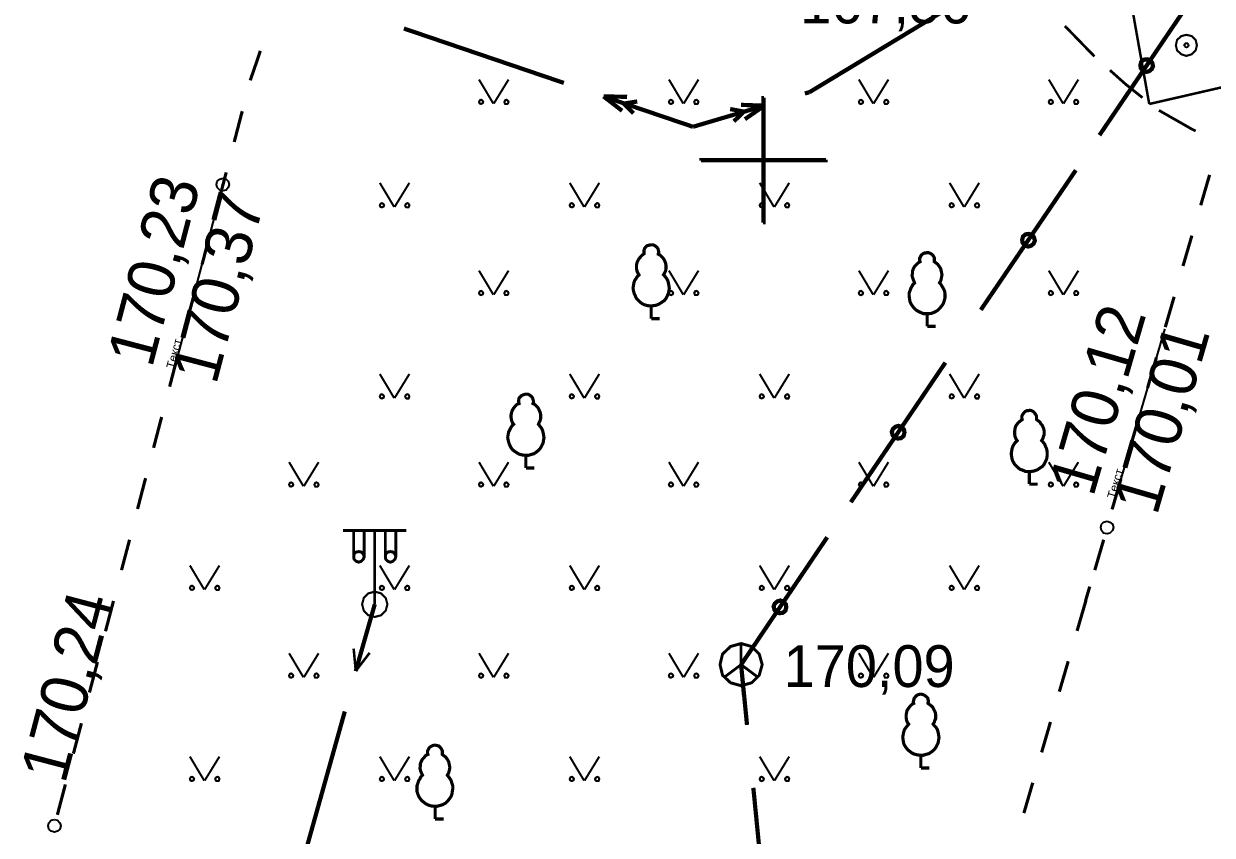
# Model space of a CAD drawing. Extents: x -2634 to -2115, y -2142 to -1393.
# Drawn here: x -2367.51 to -2339.35, y -1716.02 to -1696.79 of the extents above; entities that cross this region are included whole.
import ezdxf

# ---------------------------------------------------------------- set-up
doc = ezdxf.new("R2010")
doc.units = 0
doc.header["$MEASUREMENT"] = 0
for name, color, linetype in [('500_Геодез-Пункты_гео', 7, 'Continuous'), ('500_Дополн-Бордюры__п', 7, 'Continuous'), ('500_Линии_-Линии_связ', 7, 'Continuous'), ('500_Линии_-Смотровые_', 7, 'Continuous'), ('500_Линии_-Фонари_час', 7, 'Continuous'), ('500_Линии_-Электрокаб', 7, 'Continuous'), ('500_Объект-Опоры', 7, 'Continuous'), ('500_Растит-Газоны__са', 7, 'Continuous'), ('500_Растит-Лес_и_лесо', 7, 'Continuous'), ('500_Рельеф-Высотные_о', 7, 'Continuous'), ('500_Строен-Дополнения', 7, 'Continuous'), ('500_Трубоп-Смотровые_', 7, 'Continuous'), ('ЗАЯВКИ-Условные_з', 7, 'Continuous')]:
    doc.layers.add(name, color=color, linetype=linetype)
doc.styles.add('TARIAL', font='Arial')

# ---------------------------------------------------------------- blocks, each defined once
blk = doc.blocks.new('block_25')
at = {"layer": '500_Растит-Газоны__са', "color": 0, "const_width": 0.05}
for points in [[(2.35, 3.02), (2.69, 2.45)], [(2.7, 2.45), (3.05, 3.02)], [(0, 0.57), (0.34, 0)], [(0.35, 0), (0.7, 0.57)]]:
    blk.add_lwpolyline(points, dxfattribs=at)
for points in [[(2.4, 2.54), (2.42, 2.53), (2.44, 2.51), (2.45, 2.49), (2.44, 2.46), (2.42, 2.45), (2.4, 2.44), (2.37, 2.45), (2.36, 2.46), (2.35, 2.49), (2.36, 2.51), (2.37, 2.53)], [(3, 2.54), (3.02, 2.53), (3.04, 2.51), (3.05, 2.49), (3.04, 2.46), (3.02, 2.44), (3, 2.44), (2.97, 2.44), (2.96, 2.46), (2.95, 2.49), (2.96, 2.51), (2.97, 2.53)], [(0.05, 0.09), (0.07, 0.08), (0.09, 0.06), (0.1, 0.04), (0.09, 0.01), (0.07, 0), (0.05, -0.01), (0.02, 0), (0.01, 0.01), (0, 0.04), (0.01, 0.06), (0.02, 0.08)], [(0.65, 0.09), (0.68, 0.08), (0.69, 0.06), (0.7, 0.04), (0.69, 0.01), (0.68, -0.01), (0.65, -0.01), (0.63, -0.01), (0.61, 0.01), (0.6, 0.04), (0.61, 0.06), (0.63, 0.08)]]:
    blk.add_lwpolyline(points, close=True, dxfattribs=at)

msp = doc.modelspace()

# ---------------------------------------------------------------- linework, layer by layer
at = {"layer": '500_Геодез-Пункты_гео', "color": 94, "const_width": 0.065}
for points in [[(-2349.96, -1698.54), (-2349.96, -1701.54)], [(-2351.46, -1700.04), (-2348.46, -1700.04)]]:
    msp.add_lwpolyline(points, dxfattribs=at)
at = {"layer": '500_Дополн-Бордюры__п', "color": 1, "const_width": 0.075}
for points in [[(-2361.94, -1697.55), (-2362.14, -1698.13)], [(-2361.9, -1697.43), (-2361.94, -1697.55)], [(-2362.33, -1698.86), (-2362.52, -1699.59)], [(-2362.73, -1700.39), (-2362.9, -1701.04)], [(-2362.71, -1700.31), (-2362.73, -1700.39)], [(-2339.62, -1701.09), (-2339.41, -1700.37)], [(-2363.09, -1701.76), (-2363.28, -1702.49)], [(-2340.04, -1702.53), (-2339.83, -1701.81)], [(-2363.47, -1703.21), (-2363.67, -1703.94)], [(-2340.46, -1703.98), (-2340.25, -1703.26)], [(-2363.86, -1704.66), (-2364.05, -1705.39)], [(-2340.88, -1705.42), (-2340.67, -1704.7)], [(-2364.24, -1706.11), (-2364.43, -1706.84)], [(-2341.3, -1706.86), (-2341.09, -1706.14)], [(-2364.62, -1707.56), (-2364.81, -1708.29)], [(-2341.72, -1708.3), (-2341.51, -1707.58)], [(-2365, -1709.02), (-2365.19, -1709.74)], [(-2342.13, -1709.74), (-2341.92, -1709.02)], [(-2342.25, -1710.13), (-2342.35, -1710.47)], [(-2365.38, -1710.47), (-2365.57, -1711.19)], [(-2342.55, -1711.18), (-2342.34, -1710.46)], [(-2365.76, -1711.92), (-2365.95, -1712.64)], [(-2342.97, -1712.62), (-2342.76, -1711.9)], [(-2366.14, -1713.37), (-2366.33, -1714.09)], [(-2343.39, -1714.06), (-2343.18, -1713.34)], [(-2366.52, -1714.82), (-2366.71, -1715.54)], [(-2343.81, -1715.5), (-2343.6, -1714.78)]]:
    msp.add_lwpolyline(points, dxfattribs=at)
at = {"layer": '500_Линии_-Линии_связ', "color": 0, "const_width": 0.1}
for points in [[(-2339.78, -1696.12), (-2342.02, -1699.43)], [(-2342.58, -1700.26), (-2344.83, -1703.57)], [(-2345.67, -1704.82), (-2347.91, -1708.13)], [(-2348.47, -1708.96), (-2350.51, -1711.98)], [(-2350.51, -1711.98), (-2350.09, -1711.36)], [(-2350.37, -1713.41), (-2350.51, -1711.98)], [(-2350.51, -1711.98), (-2350.44, -1712.73)], [(-2349.83, -1718.88), (-2350.22, -1714.9)]]:
    msp.add_lwpolyline(points, dxfattribs=at)
for points in [[(-2340.78, -1697.86), (-2340.84, -1697.91), (-2340.91, -1697.93), (-2340.99, -1697.9), (-2341.04, -1697.84), (-2341.05, -1697.77), (-2341.03, -1697.69), (-2340.97, -1697.64), (-2340.89, -1697.63), (-2340.82, -1697.65), (-2340.77, -1697.71), (-2340.75, -1697.79)], [(-2343.58, -1702), (-2343.64, -1702.05), (-2343.71, -1702.07), (-2343.79, -1702.04), (-2343.84, -1701.98), (-2343.85, -1701.91), (-2343.83, -1701.83), (-2343.77, -1701.78), (-2343.69, -1701.77), (-2343.62, -1701.79), (-2343.57, -1701.85), (-2343.55, -1701.93)], [(-2346.66, -1706.56), (-2346.72, -1706.61), (-2346.8, -1706.62), (-2346.87, -1706.6), (-2346.92, -1706.54), (-2346.94, -1706.46), (-2346.91, -1706.39), (-2346.85, -1706.34), (-2346.78, -1706.32), (-2346.7, -1706.35), (-2346.65, -1706.41), (-2346.64, -1706.48)], [(-2349.46, -1710.7), (-2349.52, -1710.75), (-2349.6, -1710.76), (-2349.67, -1710.74), (-2349.72, -1710.68), (-2349.74, -1710.6), (-2349.71, -1710.53), (-2349.65, -1710.48), (-2349.58, -1710.46), (-2349.5, -1710.49), (-2349.45, -1710.55), (-2349.44, -1710.62)]]:
    msp.add_lwpolyline(points, close=True, dxfattribs=at)
at = {"layer": '500_Линии_-Смотровые_', "color": 0, "const_width": 0.07}
for points in [[(-2350.51, -1711.48), (-2350.26, -1711.55), (-2350.08, -1711.73), (-2350.01, -1711.98), (-2350.08, -1712.23), (-2350.26, -1712.41), (-2350.51, -1712.48), (-2350.76, -1712.41), (-2350.95, -1712.23), (-2351.01, -1711.98), (-2350.95, -1711.73), (-2350.76, -1711.55)], [(-2350.51, -1711.93), (-2350.51, -1711.93), (-2350.51, -1711.93), (-2350.51, -1711.93), (-2350.51, -1711.93), (-2350.51, -1711.93), (-2350.51, -1711.93), (-2350.51, -1711.93), (-2350.51, -1711.93), (-2350.51, -1711.93), (-2350.51, -1711.93), (-2350.51, -1711.93)]]:
    msp.add_lwpolyline(points, close=True, dxfattribs=at)
at = {"layer": '500_Линии_-Смотровые_', "color": 0, "const_width": 0.065}
for points in [[(-2350.51, -1711.48), (-2350.51, -1711.98)], [(-2350.91, -1712.28), (-2350.51, -1711.98)], [(-2350.51, -1711.98), (-2350.11, -1712.28)]]:
    msp.add_lwpolyline(points, dxfattribs=at)
at = {"layer": '500_Линии_-Фонари_час', "color": 0, "const_width": 0.065}
for points in [[(-2358.44, -1708.8), (-2359.94, -1708.8)], [(-2359.69, -1709.45), (-2359.69, -1708.8)], [(-2359.44, -1709.45), (-2359.44, -1708.8)], [(-2359.19, -1710.55), (-2359.19, -1708.8)], [(-2358.94, -1709.42), (-2358.94, -1708.8)], [(-2358.69, -1709.42), (-2358.69, -1708.8)], [(-2359.69, -1709.42), (-2359.69, -1709.3)], [(-2359.69, -1709.42), (-2359.69, -1709.3)], [(-2359.44, -1709.42), (-2359.44, -1709.3)], [(-2359.44, -1709.45), (-2359.44, -1709.45)], [(-2358.94, -1709.42), (-2358.94, -1709.3)], [(-2358.69, -1709.42), (-2358.69, -1709.3)]]:
    msp.add_lwpolyline(points, dxfattribs=at)
at = {"layer": '500_Линии_-Фонари_час', "color": 0, "const_width": 0.07}
for points in [[(-2359.69, -1709.42), (-2359.68, -1709.36), (-2359.63, -1709.31), (-2359.57, -1709.3), (-2359.51, -1709.31), (-2359.46, -1709.36), (-2359.44, -1709.42), (-2359.46, -1709.48), (-2359.51, -1709.53), (-2359.57, -1709.55), (-2359.63, -1709.53), (-2359.68, -1709.48)], [(-2358.94, -1709.42), (-2358.93, -1709.36), (-2358.88, -1709.31), (-2358.82, -1709.3), (-2358.76, -1709.31), (-2358.71, -1709.36), (-2358.69, -1709.42), (-2358.71, -1709.48), (-2358.76, -1709.53), (-2358.82, -1709.55), (-2358.88, -1709.53), (-2358.93, -1709.48)]]:
    msp.add_lwpolyline(points, close=True, dxfattribs=at)
at = {"layer": '500_Линии_-Электрокаб', "color": 12, "const_width": 0.1}
for points in [[(-2348.89, -1698.41), (-2345.57, -1696.4)], [(-2358.5, -1696.9), (-2354.71, -1698.19)], [(-2353.77, -1698.51), (-2351.65, -1699.23)], [(-2353.77, -1698.51), (-2353.21, -1698.52)], [(-2353.77, -1698.51), (-2353.33, -1698.85)], [(-2349, -1698.44), (-2348.89, -1698.41)], [(-2353.29, -1698.68), (-2352.97, -1698.63)], [(-2353.29, -1698.68), (-2353.06, -1698.91)], [(-2351.65, -1699.23), (-2349.96, -1698.73)], [(-2350.77, -1698.81), (-2350.44, -1698.87)], [(-2350.51, -1698.71), (-2349.96, -1698.73)], [(-2350.42, -1699.05), (-2349.96, -1698.73)], [(-2350.68, -1699.1), (-2350.44, -1698.87)]]:
    msp.add_lwpolyline(points, dxfattribs=at)
at = {"layer": '500_Линии_-Электрокаб', "color": 1}
for points, const_width in [([(-2359.64, -1712.13), (-2359.19, -1710.55)], 0.1), ([(-2359.19, -1710.55), (-2359.33, -1711.03)], 0.06), ([(-2359.64, -1712.13), (-2359.69, -1711.6)], 0.06), ([(-2359.64, -1712.13), (-2359.31, -1711.7)], 0.06), ([(-2360.98, -1716.95), (-2359.9, -1713.09)], 0.1)]:
    msp.add_lwpolyline(points, dxfattribs=dict(at, const_width=const_width))
at = {"layer": '500_Объект-Опоры', "color": 1, "const_width": 0.05}
for points in [[(-2339.96, -1697.05), (-2339.83, -1697.08), (-2339.74, -1697.17), (-2339.71, -1697.3), (-2339.74, -1697.42), (-2339.83, -1697.51), (-2339.96, -1697.55), (-2340.08, -1697.51), (-2340.18, -1697.42), (-2340.21, -1697.3), (-2340.18, -1697.17), (-2340.08, -1697.08)], [(-2359.19, -1710.25), (-2359.04, -1710.29), (-2358.93, -1710.4), (-2358.89, -1710.55), (-2358.93, -1710.7), (-2359.04, -1710.81), (-2359.19, -1710.85), (-2359.34, -1710.81), (-2359.45, -1710.7), (-2359.49, -1710.55), (-2359.45, -1710.4), (-2359.34, -1710.29)]]:
    msp.add_lwpolyline(points, close=True, dxfattribs=at)
at = {"layer": '500_Объект-Опоры', "color": 1}
msp.add_lwpolyline([(-2339.96, -1697.25), (-2339.93, -1697.25), (-2339.92, -1697.27), (-2339.91, -1697.3), (-2339.92, -1697.32), (-2339.93, -1697.34), (-2339.96, -1697.35), (-2339.98, -1697.34), (-2340, -1697.32), (-2340.01, -1697.3), (-2340, -1697.27), (-2339.98, -1697.25)], close=True, dxfattribs=at)
at = {"layer": '500_Растит-Лес_и_лесо', "color": 94, "const_width": 0.075}
for points in [[(-2352.64, -1703.48), (-2352.72, -1703.47), (-2352.8, -1703.45), (-2352.86, -1703.42), (-2352.91, -1703.38), (-2352.95, -1703.34), (-2352.99, -1703.3), (-2353.02, -1703.23), (-2353.04, -1703.19), (-2353.06, -1703.12), (-2353.07, -1703.05), (-2353.06, -1702.99), (-2353.05, -1702.93), (-2353.03, -1702.87), (-2353, -1702.83), (-2352.97, -1702.78), (-2352.93, -1702.74), (-2352.96, -1702.69), (-2352.98, -1702.64), (-2352.99, -1702.58), (-2352.99, -1702.52), (-2352.98, -1702.46), (-2352.96, -1702.41), (-2352.93, -1702.36), (-2352.89, -1702.31), (-2352.85, -1702.27), (-2352.81, -1702.24), (-2352.81, -1702.2), (-2352.81, -1702.16), (-2352.8, -1702.12), (-2352.77, -1702.08), (-2352.74, -1702.05), (-2352.7, -1702.04), (-2352.66, -1702.03), (-2352.63, -1702.03), (-2352.59, -1702.03), (-2352.55, -1702.05), (-2352.51, -1702.08), (-2352.48, -1702.12), (-2352.47, -1702.16), (-2352.46, -1702.2), (-2352.47, -1702.23), (-2352.47, -1702.25), (-2352.43, -1702.27), (-2352.39, -1702.31), (-2352.36, -1702.34), (-2352.34, -1702.37), (-2352.32, -1702.41), (-2352.3, -1702.46), (-2352.29, -1702.51), (-2352.29, -1702.56), (-2352.29, -1702.6), (-2352.3, -1702.65), (-2352.32, -1702.69), (-2352.35, -1702.74), (-2352.32, -1702.77), (-2352.28, -1702.82), (-2352.25, -1702.87), (-2352.23, -1702.94), (-2352.22, -1703), (-2352.21, -1703.06), (-2352.22, -1703.11), (-2352.23, -1703.17), (-2352.26, -1703.24), (-2352.29, -1703.3), (-2352.33, -1703.35), (-2352.39, -1703.39), (-2352.45, -1703.43), (-2352.52, -1703.46), (-2352.59, -1703.47)], [(-2346.1, -1703.66), (-2346.19, -1703.66), (-2346.26, -1703.63), (-2346.32, -1703.6), (-2346.37, -1703.57), (-2346.41, -1703.53), (-2346.45, -1703.48), (-2346.49, -1703.42), (-2346.51, -1703.37), (-2346.52, -1703.3), (-2346.53, -1703.24), (-2346.53, -1703.17), (-2346.51, -1703.12), (-2346.49, -1703.06), (-2346.46, -1703.01), (-2346.44, -1702.97), (-2346.4, -1702.93), (-2346.42, -1702.88), (-2346.44, -1702.83), (-2346.46, -1702.76), (-2346.45, -1702.71), (-2346.45, -1702.65), (-2346.43, -1702.6), (-2346.4, -1702.54), (-2346.36, -1702.5), (-2346.32, -1702.46), (-2346.27, -1702.43), (-2346.28, -1702.39), (-2346.28, -1702.35), (-2346.26, -1702.31), (-2346.24, -1702.27), (-2346.2, -1702.24), (-2346.16, -1702.22), (-2346.13, -1702.22), (-2346.09, -1702.21), (-2346.05, -1702.22), (-2346.01, -1702.24), (-2345.98, -1702.26), (-2345.95, -1702.3), (-2345.93, -1702.34), (-2345.93, -1702.38), (-2345.93, -1702.41), (-2345.93, -1702.43), (-2345.89, -1702.46), (-2345.85, -1702.49), (-2345.83, -1702.52), (-2345.8, -1702.56), (-2345.78, -1702.6), (-2345.77, -1702.64), (-2345.76, -1702.69), (-2345.75, -1702.74), (-2345.76, -1702.79), (-2345.77, -1702.84), (-2345.78, -1702.88), (-2345.81, -1702.93), (-2345.78, -1702.96), (-2345.75, -1703.01), (-2345.72, -1703.06), (-2345.69, -1703.12), (-2345.68, -1703.19), (-2345.68, -1703.24), (-2345.68, -1703.29), (-2345.7, -1703.36), (-2345.72, -1703.42), (-2345.76, -1703.48), (-2345.8, -1703.53), (-2345.85, -1703.58), (-2345.92, -1703.62), (-2345.99, -1703.65), (-2346.06, -1703.66)], [(-2355.61, -1707.02), (-2355.69, -1707.01), (-2355.77, -1706.99), (-2355.82, -1706.96), (-2355.88, -1706.92), (-2355.92, -1706.89), (-2355.96, -1706.84), (-2355.99, -1706.78), (-2356.01, -1706.73), (-2356.03, -1706.66), (-2356.04, -1706.59), (-2356.03, -1706.53), (-2356.02, -1706.47), (-2355.99, -1706.41), (-2355.97, -1706.37), (-2355.94, -1706.32), (-2355.9, -1706.28), (-2355.93, -1706.24), (-2355.95, -1706.18), (-2355.96, -1706.12), (-2355.96, -1706.06), (-2355.95, -1706.01), (-2355.93, -1705.95), (-2355.9, -1705.9), (-2355.86, -1705.85), (-2355.82, -1705.81), (-2355.77, -1705.79), (-2355.78, -1705.75), (-2355.78, -1705.71), (-2355.77, -1705.66), (-2355.74, -1705.63), (-2355.71, -1705.6), (-2355.66, -1705.58), (-2355.63, -1705.57), (-2355.6, -1705.57), (-2355.56, -1705.57), (-2355.52, -1705.59), (-2355.48, -1705.62), (-2355.45, -1705.66), (-2355.44, -1705.7), (-2355.43, -1705.74), (-2355.43, -1705.77), (-2355.44, -1705.79), (-2355.4, -1705.81), (-2355.36, -1705.85), (-2355.33, -1705.88), (-2355.31, -1705.91), (-2355.29, -1705.96), (-2355.27, -1706), (-2355.26, -1706.05), (-2355.26, -1706.1), (-2355.26, -1706.15), (-2355.27, -1706.19), (-2355.29, -1706.23), (-2355.31, -1706.28), (-2355.29, -1706.31), (-2355.25, -1706.36), (-2355.22, -1706.41), (-2355.2, -1706.48), (-2355.19, -1706.54), (-2355.18, -1706.6), (-2355.19, -1706.65), (-2355.2, -1706.72), (-2355.23, -1706.78), (-2355.26, -1706.84), (-2355.3, -1706.89), (-2355.36, -1706.94), (-2355.42, -1706.98), (-2355.49, -1707), (-2355.56, -1707.02)], [(-2343.68, -1707.4), (-2343.77, -1707.4), (-2343.84, -1707.37), (-2343.9, -1707.35), (-2343.95, -1707.31), (-2343.99, -1707.27), (-2344.03, -1707.23), (-2344.07, -1707.16), (-2344.09, -1707.11), (-2344.1, -1707.05), (-2344.11, -1706.98), (-2344.1, -1706.92), (-2344.09, -1706.86), (-2344.07, -1706.8), (-2344.04, -1706.75), (-2344.01, -1706.71), (-2343.97, -1706.67), (-2344, -1706.62), (-2344.02, -1706.57), (-2344.03, -1706.51), (-2344.03, -1706.45), (-2344.02, -1706.39), (-2344.01, -1706.34), (-2343.98, -1706.29), (-2343.94, -1706.24), (-2343.89, -1706.2), (-2343.85, -1706.17), (-2343.86, -1706.13), (-2343.86, -1706.09), (-2343.84, -1706.05), (-2343.81, -1706.01), (-2343.78, -1705.98), (-2343.74, -1705.96), (-2343.71, -1705.96), (-2343.67, -1705.95), (-2343.63, -1705.96), (-2343.59, -1705.98), (-2343.56, -1706.01), (-2343.53, -1706.05), (-2343.51, -1706.09), (-2343.51, -1706.13), (-2343.51, -1706.16), (-2343.51, -1706.17), (-2343.47, -1706.2), (-2343.43, -1706.23), (-2343.41, -1706.27), (-2343.38, -1706.3), (-2343.36, -1706.34), (-2343.34, -1706.39), (-2343.33, -1706.44), (-2343.33, -1706.49), (-2343.33, -1706.53), (-2343.35, -1706.58), (-2343.36, -1706.62), (-2343.39, -1706.67), (-2343.36, -1706.7), (-2343.32, -1706.75), (-2343.3, -1706.8), (-2343.27, -1706.87), (-2343.26, -1706.93), (-2343.26, -1706.99), (-2343.26, -1707.04), (-2343.27, -1707.1), (-2343.3, -1707.17), (-2343.33, -1707.23), (-2343.37, -1707.28), (-2343.43, -1707.32), (-2343.49, -1707.36), (-2343.57, -1707.39), (-2343.63, -1707.4)], [(-2346.25, -1714.13), (-2346.33, -1714.12), (-2346.41, -1714.1), (-2346.47, -1714.07), (-2346.52, -1714.03), (-2346.56, -1714), (-2346.6, -1713.95), (-2346.64, -1713.89), (-2346.66, -1713.84), (-2346.67, -1713.77), (-2346.68, -1713.7), (-2346.67, -1713.64), (-2346.66, -1713.59), (-2346.64, -1713.52), (-2346.61, -1713.48), (-2346.58, -1713.44), (-2346.54, -1713.39), (-2346.57, -1713.35), (-2346.59, -1713.3), (-2346.6, -1713.23), (-2346.6, -1713.17), (-2346.59, -1713.12), (-2346.58, -1713.07), (-2346.54, -1713.01), (-2346.51, -1712.97), (-2346.46, -1712.92), (-2346.42, -1712.9), (-2346.43, -1712.86), (-2346.42, -1712.82), (-2346.41, -1712.78), (-2346.38, -1712.74), (-2346.35, -1712.71), (-2346.31, -1712.69), (-2346.27, -1712.68), (-2346.24, -1712.68), (-2346.2, -1712.69), (-2346.16, -1712.71), (-2346.13, -1712.73), (-2346.09, -1712.77), (-2346.08, -1712.81), (-2346.07, -1712.85), (-2346.08, -1712.88), (-2346.08, -1712.9), (-2346.04, -1712.93), (-2346, -1712.96), (-2345.97, -1712.99), (-2345.95, -1713.03), (-2345.93, -1713.07), (-2345.91, -1713.11), (-2345.9, -1713.16), (-2345.9, -1713.21), (-2345.9, -1713.26), (-2345.92, -1713.3), (-2345.93, -1713.34), (-2345.96, -1713.39), (-2345.93, -1713.43), (-2345.89, -1713.47), (-2345.86, -1713.52), (-2345.84, -1713.59), (-2345.83, -1713.65), (-2345.82, -1713.71), (-2345.83, -1713.76), (-2345.84, -1713.83), (-2345.87, -1713.89), (-2345.9, -1713.95), (-2345.94, -1714), (-2346, -1714.05), (-2346.06, -1714.09), (-2346.14, -1714.11), (-2346.2, -1714.13)], [(-2357.76, -1715.34), (-2357.85, -1715.33), (-2357.92, -1715.31), (-2357.98, -1715.28), (-2358.03, -1715.24), (-2358.07, -1715.21), (-2358.11, -1715.16), (-2358.15, -1715.1), (-2358.17, -1715.05), (-2358.19, -1714.98), (-2358.19, -1714.91), (-2358.19, -1714.85), (-2358.17, -1714.8), (-2358.15, -1714.73), (-2358.12, -1714.69), (-2358.1, -1714.64), (-2358.06, -1714.6), (-2358.08, -1714.56), (-2358.1, -1714.51), (-2358.12, -1714.44), (-2358.11, -1714.38), (-2358.11, -1714.33), (-2358.09, -1714.28), (-2358.06, -1714.22), (-2358.02, -1714.18), (-2357.98, -1714.13), (-2357.93, -1714.11), (-2357.94, -1714.07), (-2357.94, -1714.03), (-2357.92, -1713.99), (-2357.9, -1713.95), (-2357.86, -1713.92), (-2357.82, -1713.9), (-2357.79, -1713.89), (-2357.75, -1713.89), (-2357.71, -1713.9), (-2357.67, -1713.91), (-2357.64, -1713.94), (-2357.61, -1713.98), (-2357.59, -1714.02), (-2357.59, -1714.06), (-2357.59, -1714.09), (-2357.59, -1714.11), (-2357.55, -1714.14), (-2357.51, -1714.17), (-2357.49, -1714.2), (-2357.46, -1714.24), (-2357.44, -1714.28), (-2357.43, -1714.32), (-2357.42, -1714.37), (-2357.41, -1714.42), (-2357.42, -1714.47), (-2357.43, -1714.51), (-2357.44, -1714.55), (-2357.47, -1714.6), (-2357.44, -1714.64), (-2357.41, -1714.68), (-2357.38, -1714.73), (-2357.36, -1714.8), (-2357.34, -1714.86), (-2357.34, -1714.92), (-2357.35, -1714.97), (-2357.36, -1715.04), (-2357.38, -1715.1), (-2357.42, -1715.16), (-2357.46, -1715.21), (-2357.51, -1715.26), (-2357.58, -1715.3), (-2357.65, -1715.32), (-2357.72, -1715.34)]]:
    msp.add_lwpolyline(points, close=True, dxfattribs=at)
for points in [[(-2352.64, -1703.78), (-2352.64, -1703.48)], [(-2352.44, -1703.78), (-2352.64, -1703.78)], [(-2346.1, -1703.96), (-2346.1, -1703.66)], [(-2345.9, -1703.96), (-2346.1, -1703.96)], [(-2355.61, -1707.32), (-2355.61, -1707.02)], [(-2355.41, -1707.32), (-2355.61, -1707.32)], [(-2343.68, -1707.7), (-2343.68, -1707.4)], [(-2343.48, -1707.7), (-2343.68, -1707.7)], [(-2346.25, -1714.43), (-2346.25, -1714.13)], [(-2346.05, -1714.43), (-2346.25, -1714.43)], [(-2357.76, -1715.64), (-2357.76, -1715.34)], [(-2357.56, -1715.64), (-2357.76, -1715.64)]]:
    msp.add_lwpolyline(points, dxfattribs=at)
at = {"layer": '500_Рельеф-Высотные_о', "color": 0}
for points in [[(-2362.79, -1700.45), (-2362.71, -1700.47), (-2362.66, -1700.52), (-2362.64, -1700.6), (-2362.66, -1700.67), (-2362.71, -1700.73), (-2362.79, -1700.75), (-2362.86, -1700.73), (-2362.92, -1700.67), (-2362.94, -1700.6), (-2362.92, -1700.52), (-2362.86, -1700.47)], [(-2341.84, -1708.58), (-2341.77, -1708.6), (-2341.71, -1708.65), (-2341.69, -1708.73), (-2341.71, -1708.8), (-2341.77, -1708.86), (-2341.84, -1708.88), (-2341.92, -1708.86), (-2341.97, -1708.8), (-2341.99, -1708.73), (-2341.97, -1708.65), (-2341.92, -1708.6)], [(-2366.78, -1715.65), (-2366.71, -1715.67), (-2366.65, -1715.73), (-2366.63, -1715.8), (-2366.65, -1715.88), (-2366.71, -1715.93), (-2366.78, -1715.95), (-2366.86, -1715.93), (-2366.91, -1715.88), (-2366.93, -1715.8), (-2366.91, -1715.73), (-2366.86, -1715.67)]]:
    msp.add_lwpolyline(points, close=True, dxfattribs=at)
at = {"layer": '500_Рельеф-Высотные_о', "color": 0, "const_width": 0.05}
for points in [[(-2363.94, -1704.98), (-2362.87, -1700.92)], [(-2341.65, -1708.06), (-2340.47, -1704.02)]]:
    msp.add_lwpolyline(points, dxfattribs=at)
at = {"layer": '500_Строен-Дополнения', "color": 0}
for points, const_width in [([(-2341.96, -1692.37), (-2341.09, -1697.29)], 0.06), ([(-2342.81, -1696.87), (-2342.84, -1696.84)], 0.065), ([(-2342.14, -1697.56), (-2342.81, -1696.87)], 0.065), ([(-2341.09, -1697.29), (-2340.84, -1698.69)], 0.06), ([(-2340.84, -1698.69), (-2335.97, -1697.57)], 0.06), ([(-2341.4, -1698.22), (-2341.77, -1697.89)], 0.065), ([(-2341, -1698.54), (-2341.4, -1698.22)], 0.065), ([(-2339.84, -1699.28), (-2340.61, -1698.84)], 0.065), ([(-2339.74, -1699.33), (-2339.84, -1699.28)], 0.065)]:
    msp.add_lwpolyline(points, dxfattribs=dict(at, const_width=const_width))
at = {"layer": 'ЗАЯВКИ-Условные_з', "color": 98, "const_width": 0.065}
for points in [[(-2350, -1701.5), (-2350, -1698.5)], [(-2351.5, -1700), (-2348.5, -1700)]]:
    msp.add_lwpolyline(points, dxfattribs=at)

# ---------------------------------------------------------------- block references
at = {"layer": '500_Растит-Газоны__са'}
for p in [(-2359.07, -1701.13), (-2354.57, -1701.13), (-2350.07, -1701.13), (-2345.57, -1701.13), (-2359.07, -1705.66), (-2354.57, -1705.66), (-2350.07, -1705.66), (-2345.57, -1705.66), (-2363.57, -1710.2), (-2359.07, -1710.2), (-2354.57, -1710.2), (-2350.07, -1710.2), (-2345.57, -1710.2), (-2363.57, -1714.73), (-2359.07, -1714.73), (-2354.57, -1714.73), (-2350.07, -1714.73)]:
    msp.add_blockref('block_25', p, dxfattribs=at)

# ---------------------------------------------------------------- texts
at = {"layer": '500_Линии_-Смотровые_', "color": 0}
msp.add_text('170,09', height=0.99, dxfattribs=at).set_placement((-2349.5, -1712.51))
at = {"layer": '500_Рельеф-Высотные_о', "color": 214}
for s, rotation, p in [('170,23', 75.28, (-2364.47, -1704.97)), ('170,37', 75.28, (-2362.95, -1705.37)), ('170,12', 73.8, (-2342.17, -1708.03)), ('170,01', 73.8, (-2340.66, -1708.47)), ('170,24', 75.28, (-2366.53, -1714.83))]:
    msp.add_text(s, height=1.11, rotation=rotation, dxfattribs=at).set_placement(p)
at = {"layer": '500_Рельеф-Высотные_о', "color": 0, "style": 'TARIAL'}
for rotation, p in [(75.28, (-2363.94, -1704.98)), (73.8, (-2341.65, -1708.06))]:
    msp.add_text('Текст', height=0.2, rotation=rotation, dxfattribs=at).set_placement(p)
at = {"layer": '500_Трубоп-Смотровые_', "color": 5}
msp.add_text('167,56', height=0.99, dxfattribs=at).set_placement((-2349.11, -1696.78))

doc.saveas('drawing.dxf')
